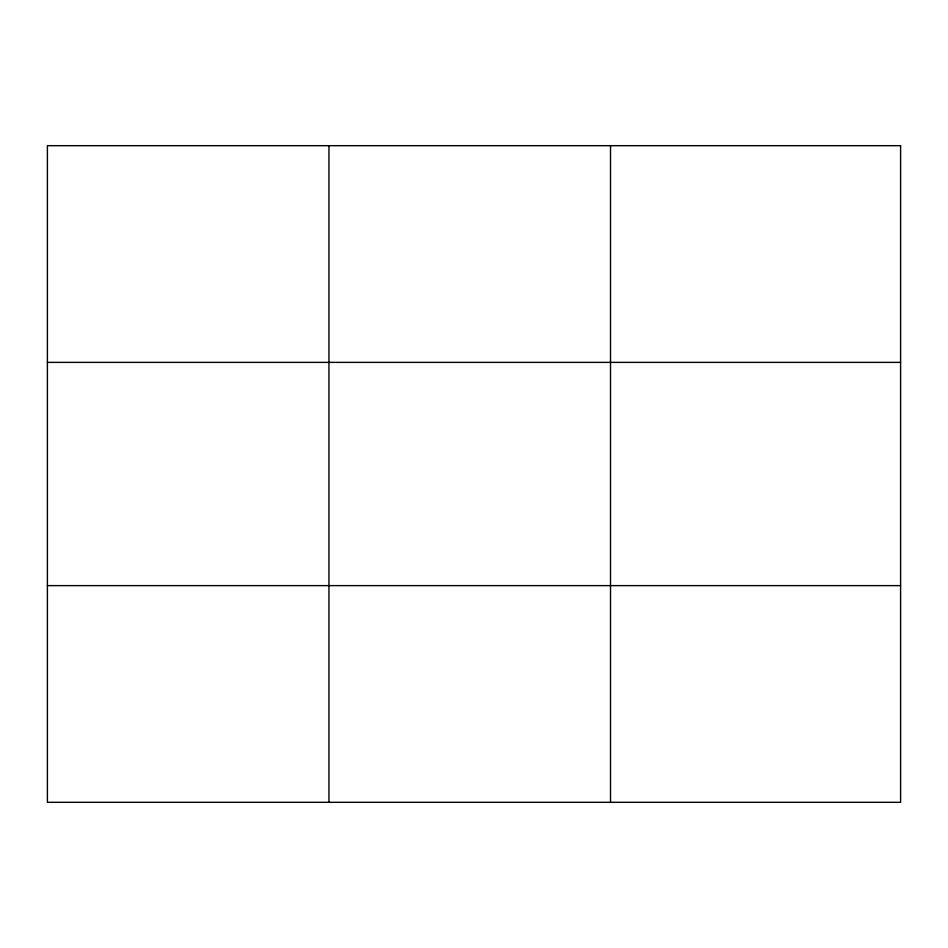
<?xml version="1.0" encoding="UTF-8"?>
<svg xmlns="http://www.w3.org/2000/svg" width="948" height="948" viewBox="0 0 948 948"><rect width="100%" height="100%" fill="white"/><g stroke="black" fill="none" stroke-linecap="round" stroke-linejoin="round"><path stroke-width="1.42" d="M328.956 145.684L328.956 802.316M610.512 145.684L610.512 802.316M47.4 362.373L900.6 362.373M47.4 585.627L900.6 585.627M900.6 145.684L900.6 802.316L47.4 802.316L47.4 145.684L900.6 145.684"/></g></svg>
